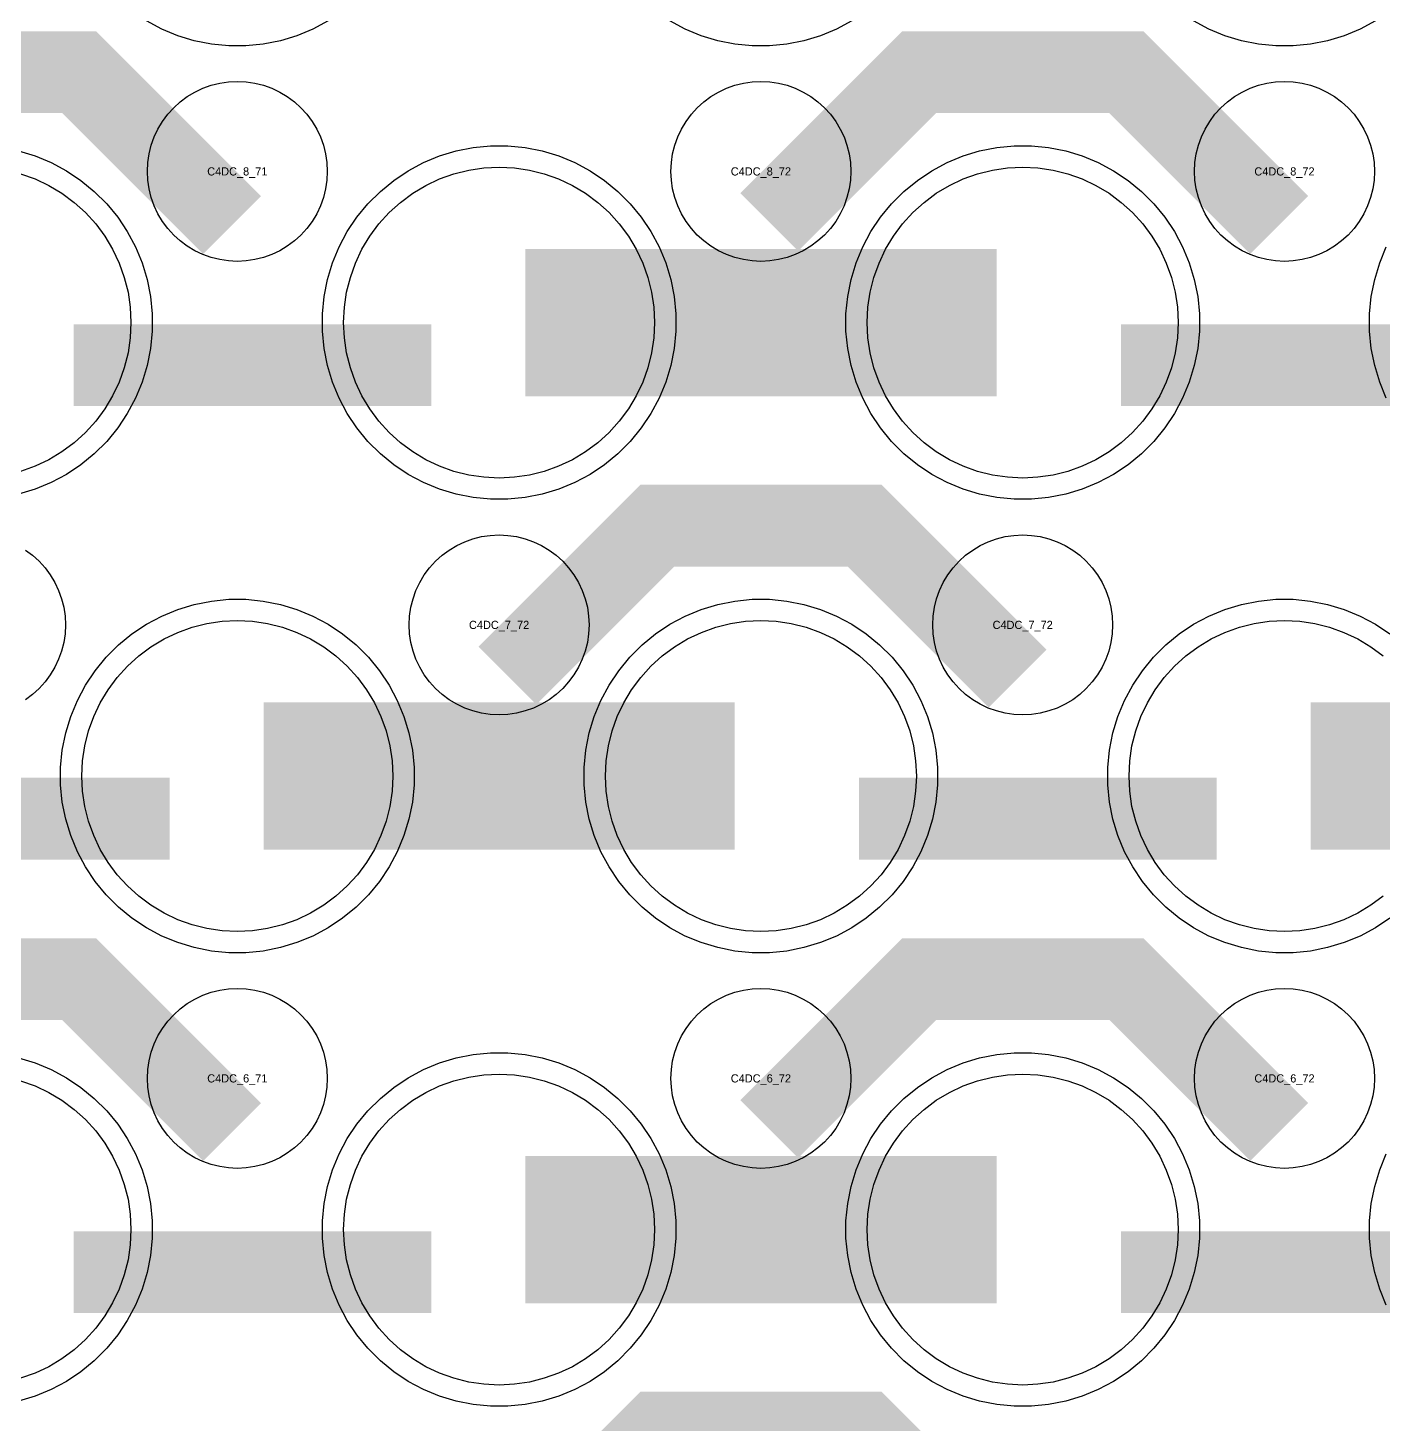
# Model space of a CAD drawing. Extents: x -11880 to 11880, y -14992 to 14992.
# Drawn here: x 10896 to 11310.1, y -14067.6 to -13641 of the extents above; entities that cross this region are included whole.
import ezdxf
from ezdxf.enums import TextEntityAlignment as Align

# ---------------------------------------------------------------- set-up
doc = ezdxf.new("R2010")
doc.units = 0
doc.header["$MEASUREMENT"] = 0
for name, color, linetype in [('GDS_775_DT_237', 138, 'CONTINUOUS'), ('RDL1_FS', 34, 'CONTINUOUS'), ('RDL_BS', 160, 'CONTINUOUS')]:
    doc.layers.add(name, color=color, linetype=linetype)

msp = doc.modelspace()

# ---------------------------------------------------------------- linework, layer by layer
at = {"layer": 'RDL1_FS'}
for points in [[(11040, -13778.559), (11035.343, -13778.33), (11030.732, -13777.646), (11026.209, -13776.514), (11021.819, -13774.942), (11017.605, -13772.95), (11013.605, -13770.552), (11009.86, -13767.774), (11006.406, -13764.644), (11003.276, -13761.19), (11000.498, -13757.445), (10998.1, -13753.445), (10996.108, -13749.231), (10994.536, -13744.841), (10993.404, -13740.318), (10992.72, -13735.707), (10992.491, -13731.05), (10992.72, -13726.393), (10993.404, -13721.782), (10994.536, -13717.259), (10996.108, -13712.869), (10998.1, -13708.655), (11000.498, -13704.655), (11003.276, -13700.91), (11006.406, -13697.456), (11009.86, -13694.326), (11013.605, -13691.548), (11017.605, -13689.15), (11021.819, -13687.158), (11026.209, -13685.586), (11030.732, -13684.454), (11035.343, -13683.77), (11040, -13683.541), (11044.657, -13683.77), (11049.268, -13684.454), (11053.791, -13685.586), (11058.181, -13687.158), (11062.395, -13689.15), (11066.395, -13691.548), (11070.14, -13694.326), (11073.594, -13697.456), (11076.724, -13700.91), (11079.502, -13704.655), (11081.9, -13708.655), (11083.892, -13712.869), (11085.464, -13717.259), (11086.596, -13721.782), (11087.28, -13726.393), (11087.509, -13731.05), (11087.28, -13735.707), (11086.596, -13740.318), (11085.464, -13744.841), (11083.892, -13749.231), (11081.9, -13753.445), (11079.502, -13757.445), (11076.724, -13761.19), (11073.594, -13764.644), (11070.14, -13767.774), (11066.395, -13770.552), (11062.395, -13772.95), (11058.181, -13774.942), (11053.791, -13776.514), (11049.268, -13777.646), (11044.657, -13778.33)], [(11200, -13778.559), (11195.343, -13778.33), (11190.732, -13777.646), (11186.209, -13776.514), (11181.819, -13774.942), (11177.605, -13772.95), (11173.605, -13770.552), (11169.86, -13767.774), (11166.406, -13764.644), (11163.276, -13761.19), (11160.498, -13757.445), (11158.1, -13753.445), (11156.108, -13749.231), (11154.536, -13744.841), (11153.404, -13740.318), (11152.72, -13735.707), (11152.491, -13731.05), (11152.72, -13726.393), (11153.404, -13721.782), (11154.536, -13717.259), (11156.108, -13712.869), (11158.1, -13708.655), (11160.498, -13704.655), (11163.276, -13700.91), (11166.406, -13697.456), (11169.86, -13694.326), (11173.605, -13691.548), (11177.605, -13689.15), (11181.819, -13687.158), (11186.209, -13685.586), (11190.732, -13684.454), (11195.343, -13683.77), (11200, -13683.541), (11204.657, -13683.77), (11209.268, -13684.454), (11213.791, -13685.586), (11218.181, -13687.158), (11222.395, -13689.15), (11226.395, -13691.548), (11230.14, -13694.326), (11233.594, -13697.456), (11236.724, -13700.91), (11239.502, -13704.655), (11241.9, -13708.655), (11243.892, -13712.869), (11245.464, -13717.259), (11246.596, -13721.782), (11247.28, -13726.393), (11247.509, -13731.05), (11247.28, -13735.707), (11246.596, -13740.318), (11245.464, -13744.841), (11243.892, -13749.231), (11241.9, -13753.445), (11239.502, -13757.445), (11236.724, -13761.19), (11233.594, -13764.644), (11230.14, -13767.774), (11226.395, -13770.552), (11222.395, -13772.95), (11218.181, -13774.942), (11213.791, -13776.514), (11209.268, -13777.646), (11204.657, -13778.33)], [(10960, -13917.124), (10955.343, -13916.895), (10950.732, -13916.211), (10946.209, -13915.079), (10941.819, -13913.507), (10937.605, -13911.515), (10933.605, -13909.117), (10929.86, -13906.339), (10926.406, -13903.209), (10923.276, -13899.755), (10920.498, -13896.01), (10918.1, -13892.01), (10916.108, -13887.796), (10914.536, -13883.406), (10913.404, -13878.883), (10912.72, -13874.272), (10912.491, -13869.615), (10912.72, -13864.958), (10913.404, -13860.347), (10914.536, -13855.824), (10916.108, -13851.434), (10918.1, -13847.22), (10920.498, -13843.22), (10923.276, -13839.475), (10926.406, -13836.021), (10929.86, -13832.891), (10933.605, -13830.113), (10937.605, -13827.715), (10941.819, -13825.723), (10946.209, -13824.151), (10950.732, -13823.019), (10955.343, -13822.335), (10960, -13822.106), (10964.657, -13822.335), (10969.268, -13823.019), (10973.791, -13824.151), (10978.181, -13825.723), (10982.395, -13827.715), (10986.395, -13830.113), (10990.14, -13832.891), (10993.594, -13836.021), (10996.724, -13839.475), (10999.502, -13843.22), (11001.9, -13847.22), (11003.892, -13851.434), (11005.464, -13855.824), (11006.596, -13860.347), (11007.28, -13864.958), (11007.509, -13869.615), (11007.28, -13874.272), (11006.596, -13878.883), (11005.464, -13883.406), (11003.892, -13887.796), (11001.9, -13892.01), (10999.502, -13896.01), (10996.724, -13899.755), (10993.594, -13903.209), (10990.14, -13906.339), (10986.395, -13909.117), (10982.395, -13911.515), (10978.181, -13913.507), (10973.791, -13915.079), (10969.268, -13916.211), (10964.657, -13916.895)], [(11120, -13917.124), (11115.343, -13916.895), (11110.732, -13916.211), (11106.209, -13915.079), (11101.819, -13913.507), (11097.605, -13911.515), (11093.605, -13909.117), (11089.86, -13906.339), (11086.406, -13903.209), (11083.276, -13899.755), (11080.498, -13896.01), (11078.1, -13892.01), (11076.108, -13887.796), (11074.536, -13883.406), (11073.404, -13878.883), (11072.72, -13874.272), (11072.491, -13869.615), (11072.72, -13864.958), (11073.404, -13860.347), (11074.536, -13855.824), (11076.108, -13851.434), (11078.1, -13847.22), (11080.498, -13843.22), (11083.276, -13839.475), (11086.406, -13836.021), (11089.86, -13832.891), (11093.605, -13830.113), (11097.605, -13827.715), (11101.819, -13825.723), (11106.209, -13824.151), (11110.732, -13823.019), (11115.343, -13822.335), (11120, -13822.106), (11124.657, -13822.335), (11129.268, -13823.019), (11133.791, -13824.151), (11138.181, -13825.723), (11142.395, -13827.715), (11146.395, -13830.113), (11150.14, -13832.891), (11153.594, -13836.021), (11156.724, -13839.475), (11159.502, -13843.22), (11161.9, -13847.22), (11163.892, -13851.434), (11165.464, -13855.824), (11166.596, -13860.347), (11167.28, -13864.958), (11167.509, -13869.615), (11167.28, -13874.272), (11166.596, -13878.883), (11165.464, -13883.406), (11163.892, -13887.796), (11161.9, -13892.01), (11159.502, -13896.01), (11156.724, -13899.755), (11153.594, -13903.209), (11150.14, -13906.339), (11146.395, -13909.117), (11142.395, -13911.515), (11138.181, -13913.507), (11133.791, -13915.079), (11129.268, -13916.211), (11124.657, -13916.895)], [(11040, -14055.689), (11035.343, -14055.46), (11030.732, -14054.776), (11026.209, -14053.644), (11021.819, -14052.072), (11017.605, -14050.08), (11013.605, -14047.682), (11009.86, -14044.904), (11006.406, -14041.774), (11003.276, -14038.32), (11000.498, -14034.575), (10998.1, -14030.575), (10996.108, -14026.361), (10994.536, -14021.971), (10993.404, -14017.448), (10992.72, -14012.837), (10992.491, -14008.18), (10992.72, -14003.523), (10993.404, -13998.912), (10994.536, -13994.389), (10996.108, -13989.999), (10998.1, -13985.785), (11000.498, -13981.785), (11003.276, -13978.04), (11006.406, -13974.586), (11009.86, -13971.456), (11013.605, -13968.678), (11017.605, -13966.28), (11021.819, -13964.288), (11026.209, -13962.716), (11030.732, -13961.584), (11035.343, -13960.9), (11040, -13960.671), (11044.657, -13960.9), (11049.268, -13961.584), (11053.791, -13962.716), (11058.181, -13964.288), (11062.395, -13966.28), (11066.395, -13968.678), (11070.14, -13971.456), (11073.594, -13974.586), (11076.724, -13978.04), (11079.502, -13981.785), (11081.9, -13985.785), (11083.892, -13989.999), (11085.464, -13994.389), (11086.596, -13998.912), (11087.28, -14003.523), (11087.509, -14008.18), (11087.28, -14012.837), (11086.596, -14017.448), (11085.464, -14021.971), (11083.892, -14026.361), (11081.9, -14030.575), (11079.502, -14034.575), (11076.724, -14038.32), (11073.594, -14041.774), (11070.14, -14044.904), (11066.395, -14047.682), (11062.395, -14050.08), (11058.181, -14052.072), (11053.791, -14053.644), (11049.268, -14054.776), (11044.657, -14055.46)], [(11200, -14055.689), (11195.343, -14055.46), (11190.732, -14054.776), (11186.209, -14053.644), (11181.819, -14052.072), (11177.605, -14050.08), (11173.605, -14047.682), (11169.86, -14044.904), (11166.406, -14041.774), (11163.276, -14038.32), (11160.498, -14034.575), (11158.1, -14030.575), (11156.108, -14026.361), (11154.536, -14021.971), (11153.404, -14017.448), (11152.72, -14012.837), (11152.491, -14008.18), (11152.72, -14003.523), (11153.404, -13998.912), (11154.536, -13994.389), (11156.108, -13989.999), (11158.1, -13985.785), (11160.498, -13981.785), (11163.276, -13978.04), (11166.406, -13974.586), (11169.86, -13971.456), (11173.605, -13968.678), (11177.605, -13966.28), (11181.819, -13964.288), (11186.209, -13962.716), (11190.732, -13961.584), (11195.343, -13960.9), (11200, -13960.671), (11204.657, -13960.9), (11209.268, -13961.584), (11213.791, -13962.716), (11218.181, -13964.288), (11222.395, -13966.28), (11226.395, -13968.678), (11230.14, -13971.456), (11233.594, -13974.586), (11236.724, -13978.04), (11239.502, -13981.785), (11241.9, -13985.785), (11243.892, -13989.999), (11245.464, -13994.389), (11246.596, -13998.912), (11247.28, -14003.523), (11247.509, -14008.18), (11247.28, -14012.837), (11246.596, -14017.448), (11245.464, -14021.971), (11243.892, -14026.361), (11241.9, -14030.575), (11239.502, -14034.575), (11236.724, -14038.32), (11233.594, -14041.774), (11230.14, -14044.904), (11226.395, -14047.682), (11222.395, -14050.08), (11218.181, -14052.072), (11213.791, -14053.644), (11209.268, -14054.776), (11204.657, -14055.46)]]:
    msp.add_lwpolyline(points, close=True, dxfattribs=at)
for points in [[(10893.791, -13685.586), (10898.181, -13687.158), (10902.395, -13689.15), (10906.395, -13691.548), (10910.14, -13694.326), (10913.594, -13697.456), (10916.724, -13700.91), (10919.502, -13704.655), (10921.9, -13708.655), (10923.892, -13712.869), (10925.464, -13717.259), (10926.596, -13721.782), (10927.28, -13726.393), (10927.509, -13731.05), (10927.28, -13735.707), (10926.596, -13740.318), (10925.464, -13744.841), (10923.892, -13749.231), (10921.9, -13753.445), (10919.502, -13757.445), (10916.724, -13761.19), (10913.594, -13764.644), (10910.14, -13767.774), (10906.395, -13770.552), (10902.395, -13772.95), (10898.181, -13774.942), (10893.791, -13776.514)], [(11310.14, -13906.339), (11306.395, -13909.117), (11302.395, -13911.515), (11298.181, -13913.507), (11293.791, -13915.079), (11289.268, -13916.211), (11284.657, -13916.895), (11280, -13917.124), (11275.343, -13916.895), (11270.732, -13916.211), (11266.209, -13915.079), (11261.819, -13913.507), (11257.605, -13911.515), (11253.605, -13909.117), (11249.86, -13906.339), (11246.406, -13903.209), (11243.276, -13899.755), (11240.498, -13896.01), (11238.1, -13892.01), (11236.108, -13887.796), (11234.536, -13883.406), (11233.404, -13878.883), (11232.72, -13874.272), (11232.491, -13869.615), (11232.72, -13864.958), (11233.404, -13860.347), (11234.536, -13855.824), (11236.108, -13851.434), (11238.1, -13847.22), (11240.498, -13843.22), (11243.276, -13839.475), (11246.406, -13836.021), (11249.86, -13832.891), (11253.605, -13830.113), (11257.605, -13827.715), (11261.819, -13825.723), (11266.209, -13824.151), (11270.732, -13823.019), (11275.343, -13822.335), (11280, -13822.106), (11284.657, -13822.335), (11289.268, -13823.019), (11293.791, -13824.151), (11298.181, -13825.723), (11302.395, -13827.715), (11306.395, -13830.113), (11310.14, -13832.891)], [(10893.791, -13962.716), (10898.181, -13964.288), (10902.395, -13966.28), (10906.395, -13968.678), (10910.14, -13971.456), (10913.594, -13974.586), (10916.724, -13978.04), (10919.502, -13981.785), (10921.9, -13985.785), (10923.892, -13989.999), (10925.464, -13994.389), (10926.596, -13998.912), (10927.28, -14003.523), (10927.509, -14008.18), (10927.28, -14012.837), (10926.596, -14017.448), (10925.464, -14021.971), (10923.892, -14026.361), (10921.9, -14030.575), (10919.502, -14034.575), (10916.724, -14038.32), (10913.594, -14041.774), (10910.14, -14044.904), (10906.395, -14047.682), (10902.395, -14050.08), (10898.181, -14052.072), (10893.791, -14053.644)]]:
    msp.add_lwpolyline(points, dxfattribs=at)
for points in [[(11048.002, -13731.05, 45, 45, 0), (11120.002, -13731.05, 45, 45, 0)], [(11120.002, -13731.05, 45, 45, 0), (11192.002, -13731.05, 45, 45, 0)], [(10968.002, -13869.615, 45, 45, 0), (11040.002, -13869.615, 45, 45, 0)], [(11040.002, -13869.615, 45, 45, 0), (11112.002, -13869.615, 45, 45, 0)], [(11288.002, -13869.615, 45, 45, 0), (11360.002, -13869.615, 45, 45, 0)], [(11048.002, -14008.18, 45, 45, 0), (11120.002, -14008.18, 45, 45, 0)], [(11120.002, -14008.18, 45, 45, 0), (11192.002, -14008.18, 45, 45, 0)]]:
    msp.add_lwpolyline(points, format="xyseb", dxfattribs=at)
at = {"layer": 'RDL_BS'}
for points in [[(10958.401, -13701.263, 25, 25, 0), (10911.687, -13654.549, 25, 25, 0), (10881.929, -13654.549, 25, 25, 0)], [(11122.562, -13700.364, 25, 25, 0), (11168.377, -13654.549, 25, 25, 0), (11201.93, -13654.549, 25, 25, 0)], [(11278.401, -13701.263, 25, 25, 0), (11231.687, -13654.549, 25, 25, 0), (11201.929, -13654.549, 25, 25, 0)], [(10910.016, -13744.063, 25, 25, 0), (11019.281, -13744.063, 25, 25, 0)], [(11230.016, -13744.063, 25, 25, 0), (11339.281, -13744.063, 25, 25, 0)], [(11042.562, -13838.929, 25, 25, 0), (11088.377, -13793.114, 25, 25, 0), (11121.93, -13793.114, 25, 25, 0)], [(11198.401, -13839.828, 25, 25, 0), (11151.687, -13793.114, 25, 25, 0), (11121.929, -13793.114, 25, 25, 0)], [(10830.016, -13882.628, 25, 25, 0), (10939.281, -13882.628, 25, 25, 0)], [(11150.016, -13882.628, 25, 25, 0), (11259.281, -13882.628, 25, 25, 0)], [(10958.401, -13978.393, 25, 25, 0), (10911.687, -13931.679, 25, 25, 0), (10881.929, -13931.679, 25, 25, 0)], [(11122.562, -13977.494, 25, 25, 0), (11168.377, -13931.679, 25, 25, 0), (11201.93, -13931.679, 25, 25, 0)], [(11278.401, -13978.393, 25, 25, 0), (11231.687, -13931.679, 25, 25, 0), (11201.929, -13931.679, 25, 25, 0)], [(10910.016, -14021.193, 25, 25, 0), (11019.281, -14021.193, 25, 25, 0)], [(11230.016, -14021.193, 25, 25, 0), (11339.281, -14021.193, 25, 25, 0)], [(11042.562, -14116.059, 25, 25, 0), (11088.377, -14070.244, 25, 25, 0), (11121.93, -14070.244, 25, 25, 0)], [(11198.401, -14116.958, 25, 25, 0), (11151.687, -14070.244, 25, 25, 0), (11121.929, -14070.244, 25, 25, 0)]]:
    msp.add_lwpolyline(points, format="xyseb", dxfattribs=at)
for points in [[(10987.777, -13638.868), (10983.115, -13641.36), (10978.205, -13643.391), (10973.165, -13644.922), (10967.938, -13645.968), (10962.644, -13646.485), (10957.356, -13646.485), (10952.062, -13645.968), (10946.835, -13644.922), (10941.795, -13643.391), (10936.885, -13641.36), (10932.223, -13638.868)], [(11147.777, -13638.868), (11143.115, -13641.36), (11138.205, -13643.391), (11133.165, -13644.922), (11127.938, -13645.968), (11122.644, -13646.485), (11117.356, -13646.485), (11112.062, -13645.968), (11106.835, -13644.922), (11101.795, -13643.391), (11096.885, -13641.36), (11092.223, -13638.868)], [(11307.777, -13638.868), (11303.115, -13641.36), (11298.205, -13643.391), (11293.165, -13644.922), (11287.938, -13645.968), (11282.644, -13646.485), (11277.356, -13646.485), (11272.062, -13645.968), (11266.835, -13644.922), (11261.795, -13643.391), (11256.885, -13641.36), (11252.223, -13638.868)], [(10893.165, -13678.613), (10898.205, -13680.144), (10903.115, -13682.175), (10907.777, -13684.667), (10912.191, -13687.614), (10916.292, -13690.976), (10920.074, -13694.758), (10923.436, -13698.859), (10926.383, -13703.273), (10928.875, -13707.935), (10930.906, -13712.845), (10932.437, -13717.885), (10933.483, -13723.112), (10934, -13728.406), (10934, -13733.694), (10933.483, -13738.988), (10932.437, -13744.215), (10930.906, -13749.255), (10928.875, -13754.165), (10926.383, -13758.827), (10923.436, -13763.241), (10920.074, -13767.342), (10916.292, -13771.124), (10912.191, -13774.486), (10907.777, -13777.433), (10903.115, -13779.925), (10898.205, -13781.956), (10893.165, -13783.487)], [(11311.125, -13754.165), (11309.094, -13749.255), (11307.563, -13744.215), (11306.517, -13738.988), (11306, -13733.694), (11306, -13728.406), (11306.517, -13723.112), (11307.563, -13717.885), (11309.094, -13712.845), (11311.125, -13707.935)], [(10895.28, -13800.57), (10897.443, -13802.173), (10899.442, -13803.985), (10901.254, -13805.984), (10902.857, -13808.147), (10904.25, -13810.471), (10905.402, -13812.908), (10906.309, -13815.443), (10906.966, -13818.062), (10907.362, -13820.734), (10907.494, -13823.427), (10907.362, -13826.12), (10906.966, -13828.792), (10906.309, -13831.411), (10905.402, -13833.946), (10904.25, -13836.383), (10902.857, -13838.707), (10901.254, -13840.87), (10899.442, -13842.869), (10897.443, -13844.681), (10895.28, -13846.284)], [(11312.191, -13913.051), (11307.777, -13915.998), (11303.115, -13918.49), (11298.205, -13920.521), (11293.165, -13922.052), (11287.938, -13923.098), (11282.644, -13923.615), (11277.356, -13923.615), (11272.062, -13923.098), (11266.835, -13922.052), (11261.795, -13920.521), (11256.885, -13918.49), (11252.223, -13915.998), (11247.809, -13913.051), (11243.708, -13909.689), (11239.926, -13905.907), (11236.564, -13901.806), (11233.617, -13897.392), (11231.125, -13892.73), (11229.094, -13887.82), (11227.563, -13882.78), (11226.517, -13877.553), (11226, -13872.259), (11226, -13866.971), (11226.517, -13861.677), (11227.563, -13856.45), (11229.094, -13851.41), (11231.125, -13846.5), (11233.617, -13841.838), (11236.564, -13837.424), (11239.926, -13833.323), (11243.708, -13829.541), (11247.809, -13826.179), (11252.223, -13823.232), (11256.885, -13820.74), (11261.795, -13818.709), (11266.835, -13817.178), (11272.062, -13816.132), (11277.356, -13815.615), (11282.644, -13815.615), (11287.938, -13816.132), (11293.165, -13817.178), (11298.205, -13818.709), (11303.115, -13820.74), (11307.777, -13823.232), (11312.191, -13826.179)], [(10893.165, -13955.743), (10898.205, -13957.274), (10903.115, -13959.305), (10907.777, -13961.797), (10912.191, -13964.744), (10916.292, -13968.106), (10920.074, -13971.888), (10923.436, -13975.989), (10926.383, -13980.403), (10928.875, -13985.065), (10930.906, -13989.975), (10932.437, -13995.015), (10933.483, -14000.242), (10934, -14005.536), (10934, -14010.824), (10933.483, -14016.118), (10932.437, -14021.345), (10930.906, -14026.385), (10928.875, -14031.295), (10926.383, -14035.957), (10923.436, -14040.371), (10920.074, -14044.472), (10916.292, -14048.254), (10912.191, -14051.616), (10907.777, -14054.563), (10903.115, -14057.055), (10898.205, -14059.086), (10893.165, -14060.617)], [(11311.125, -14031.295), (11309.094, -14026.385), (11307.563, -14021.345), (11306.517, -14016.118), (11306, -14010.824), (11306, -14005.536), (11306.517, -14000.242), (11307.563, -13995.015), (11309.094, -13989.975), (11311.125, -13985.065)]]:
    msp.add_lwpolyline(points, dxfattribs=at)
for points in [[(10960, -13712.356), (10957.307, -13712.224), (10954.635, -13711.828), (10952.016, -13711.171), (10949.481, -13710.264), (10947.044, -13709.112), (10944.72, -13707.719), (10942.557, -13706.116), (10940.558, -13704.304), (10938.746, -13702.305), (10937.143, -13700.142), (10935.75, -13697.818), (10934.598, -13695.381), (10933.691, -13692.846), (10933.034, -13690.227), (10932.638, -13687.555), (10932.506, -13684.862), (10932.638, -13682.169), (10933.034, -13679.497), (10933.691, -13676.878), (10934.598, -13674.343), (10935.75, -13671.906), (10937.143, -13669.582), (10938.746, -13667.419), (10940.558, -13665.42), (10942.557, -13663.608), (10944.72, -13662.005), (10947.044, -13660.612), (10949.481, -13659.46), (10952.016, -13658.553), (10954.635, -13657.896), (10957.307, -13657.5), (10960, -13657.368), (10962.693, -13657.5), (10965.365, -13657.896), (10967.984, -13658.553), (10970.519, -13659.46), (10972.956, -13660.612), (10975.28, -13662.005), (10977.443, -13663.608), (10979.442, -13665.42), (10981.254, -13667.419), (10982.857, -13669.582), (10984.25, -13671.906), (10985.402, -13674.343), (10986.309, -13676.878), (10986.966, -13679.497), (10987.362, -13682.169), (10987.494, -13684.862), (10987.362, -13687.555), (10986.966, -13690.227), (10986.309, -13692.846), (10985.402, -13695.381), (10984.25, -13697.818), (10982.857, -13700.142), (10981.254, -13702.305), (10979.442, -13704.304), (10977.443, -13706.116), (10975.28, -13707.719), (10972.956, -13709.112), (10970.519, -13710.264), (10967.984, -13711.171), (10965.365, -13711.828), (10962.693, -13712.224)], [(11120, -13712.356), (11117.307, -13712.224), (11114.635, -13711.828), (11112.016, -13711.171), (11109.481, -13710.264), (11107.044, -13709.112), (11104.72, -13707.719), (11102.557, -13706.116), (11100.558, -13704.304), (11098.746, -13702.305), (11097.143, -13700.142), (11095.75, -13697.818), (11094.598, -13695.381), (11093.691, -13692.846), (11093.034, -13690.227), (11092.638, -13687.555), (11092.506, -13684.862), (11092.638, -13682.169), (11093.034, -13679.497), (11093.691, -13676.878), (11094.598, -13674.343), (11095.75, -13671.906), (11097.143, -13669.582), (11098.746, -13667.419), (11100.558, -13665.42), (11102.557, -13663.608), (11104.72, -13662.005), (11107.044, -13660.612), (11109.481, -13659.46), (11112.016, -13658.553), (11114.635, -13657.896), (11117.307, -13657.5), (11120, -13657.368), (11122.693, -13657.5), (11125.365, -13657.896), (11127.984, -13658.553), (11130.519, -13659.46), (11132.956, -13660.612), (11135.28, -13662.005), (11137.443, -13663.608), (11139.442, -13665.42), (11141.254, -13667.419), (11142.857, -13669.582), (11144.25, -13671.906), (11145.402, -13674.343), (11146.309, -13676.878), (11146.966, -13679.497), (11147.362, -13682.169), (11147.494, -13684.862), (11147.362, -13687.555), (11146.966, -13690.227), (11146.309, -13692.846), (11145.402, -13695.381), (11144.25, -13697.818), (11142.857, -13700.142), (11141.254, -13702.305), (11139.442, -13704.304), (11137.443, -13706.116), (11135.28, -13707.719), (11132.956, -13709.112), (11130.519, -13710.264), (11127.984, -13711.171), (11125.365, -13711.828), (11122.693, -13712.224)], [(11280, -13712.356), (11277.307, -13712.224), (11274.635, -13711.828), (11272.016, -13711.171), (11269.481, -13710.264), (11267.044, -13709.112), (11264.72, -13707.719), (11262.557, -13706.116), (11260.558, -13704.304), (11258.746, -13702.305), (11257.143, -13700.142), (11255.75, -13697.818), (11254.598, -13695.381), (11253.691, -13692.846), (11253.034, -13690.227), (11252.638, -13687.555), (11252.506, -13684.862), (11252.638, -13682.169), (11253.034, -13679.497), (11253.691, -13676.878), (11254.598, -13674.343), (11255.75, -13671.906), (11257.143, -13669.582), (11258.746, -13667.419), (11260.558, -13665.42), (11262.557, -13663.608), (11264.72, -13662.005), (11267.044, -13660.612), (11269.481, -13659.46), (11272.016, -13658.553), (11274.635, -13657.896), (11277.307, -13657.5), (11280, -13657.368), (11282.693, -13657.5), (11285.365, -13657.896), (11287.984, -13658.553), (11290.519, -13659.46), (11292.956, -13660.612), (11295.28, -13662.005), (11297.443, -13663.608), (11299.442, -13665.42), (11301.254, -13667.419), (11302.857, -13669.582), (11304.25, -13671.906), (11305.402, -13674.343), (11306.309, -13676.878), (11306.966, -13679.497), (11307.362, -13682.169), (11307.494, -13684.862), (11307.362, -13687.555), (11306.966, -13690.227), (11306.309, -13692.846), (11305.402, -13695.381), (11304.25, -13697.818), (11302.857, -13700.142), (11301.254, -13702.305), (11299.442, -13704.304), (11297.443, -13706.116), (11295.28, -13707.719), (11292.956, -13709.112), (11290.519, -13710.264), (11287.984, -13711.171), (11285.365, -13711.828), (11282.693, -13712.224)], [(11037.356, -13785.05), (11032.062, -13784.533), (11026.835, -13783.487), (11021.795, -13781.956), (11016.885, -13779.925), (11012.223, -13777.433), (11007.809, -13774.486), (11003.708, -13771.124), (10999.926, -13767.342), (10996.564, -13763.241), (10993.617, -13758.827), (10991.125, -13754.165), (10989.094, -13749.255), (10987.563, -13744.215), (10986.517, -13738.988), (10986, -13733.694), (10986, -13728.406), (10986.517, -13723.112), (10987.563, -13717.885), (10989.094, -13712.845), (10991.125, -13707.935), (10993.617, -13703.273), (10996.564, -13698.859), (10999.926, -13694.758), (11003.708, -13690.976), (11007.809, -13687.614), (11012.223, -13684.667), (11016.885, -13682.175), (11021.795, -13680.144), (11026.835, -13678.613), (11032.062, -13677.567), (11037.356, -13677.05), (11042.644, -13677.05), (11047.938, -13677.567), (11053.165, -13678.613), (11058.205, -13680.144), (11063.115, -13682.175), (11067.777, -13684.667), (11072.191, -13687.614), (11076.292, -13690.976), (11080.074, -13694.758), (11083.436, -13698.859), (11086.383, -13703.273), (11088.875, -13707.935), (11090.906, -13712.845), (11092.437, -13717.885), (11093.483, -13723.112), (11094, -13728.406), (11094, -13733.694), (11093.483, -13738.988), (11092.437, -13744.215), (11090.906, -13749.255), (11088.875, -13754.165), (11086.383, -13758.827), (11083.436, -13763.241), (11080.074, -13767.342), (11076.292, -13771.124), (11072.191, -13774.486), (11067.777, -13777.433), (11063.115, -13779.925), (11058.205, -13781.956), (11053.165, -13783.487), (11047.938, -13784.533), (11042.644, -13785.05)], [(11197.356, -13785.05), (11192.062, -13784.533), (11186.835, -13783.487), (11181.795, -13781.956), (11176.885, -13779.925), (11172.223, -13777.433), (11167.809, -13774.486), (11163.708, -13771.124), (11159.926, -13767.342), (11156.564, -13763.241), (11153.617, -13758.827), (11151.125, -13754.165), (11149.094, -13749.255), (11147.563, -13744.215), (11146.517, -13738.988), (11146, -13733.694), (11146, -13728.406), (11146.517, -13723.112), (11147.563, -13717.885), (11149.094, -13712.845), (11151.125, -13707.935), (11153.617, -13703.273), (11156.564, -13698.859), (11159.926, -13694.758), (11163.708, -13690.976), (11167.809, -13687.614), (11172.223, -13684.667), (11176.885, -13682.175), (11181.795, -13680.144), (11186.835, -13678.613), (11192.062, -13677.567), (11197.356, -13677.05), (11202.644, -13677.05), (11207.938, -13677.567), (11213.165, -13678.613), (11218.205, -13680.144), (11223.115, -13682.175), (11227.777, -13684.667), (11232.191, -13687.614), (11236.292, -13690.976), (11240.074, -13694.758), (11243.436, -13698.859), (11246.383, -13703.273), (11248.875, -13707.935), (11250.906, -13712.845), (11252.437, -13717.885), (11253.483, -13723.112), (11254, -13728.406), (11254, -13733.694), (11253.483, -13738.988), (11252.437, -13744.215), (11250.906, -13749.255), (11248.875, -13754.165), (11246.383, -13758.827), (11243.436, -13763.241), (11240.074, -13767.342), (11236.292, -13771.124), (11232.191, -13774.486), (11227.777, -13777.433), (11223.115, -13779.925), (11218.205, -13781.956), (11213.165, -13783.487), (11207.938, -13784.533), (11202.644, -13785.05)], [(11040, -13850.921), (11037.307, -13850.789), (11034.635, -13850.393), (11032.016, -13849.736), (11029.481, -13848.829), (11027.044, -13847.677), (11024.72, -13846.284), (11022.557, -13844.681), (11020.558, -13842.869), (11018.746, -13840.87), (11017.143, -13838.707), (11015.75, -13836.383), (11014.598, -13833.946), (11013.691, -13831.411), (11013.034, -13828.792), (11012.638, -13826.12), (11012.506, -13823.427), (11012.638, -13820.734), (11013.034, -13818.062), (11013.691, -13815.443), (11014.598, -13812.908), (11015.75, -13810.471), (11017.143, -13808.147), (11018.746, -13805.984), (11020.558, -13803.985), (11022.557, -13802.173), (11024.72, -13800.57), (11027.044, -13799.177), (11029.481, -13798.025), (11032.016, -13797.118), (11034.635, -13796.461), (11037.307, -13796.065), (11040, -13795.933), (11042.693, -13796.065), (11045.365, -13796.461), (11047.984, -13797.118), (11050.519, -13798.025), (11052.956, -13799.177), (11055.28, -13800.57), (11057.443, -13802.173), (11059.442, -13803.985), (11061.254, -13805.984), (11062.857, -13808.147), (11064.25, -13810.471), (11065.402, -13812.908), (11066.309, -13815.443), (11066.966, -13818.062), (11067.362, -13820.734), (11067.494, -13823.427), (11067.362, -13826.12), (11066.966, -13828.792), (11066.309, -13831.411), (11065.402, -13833.946), (11064.25, -13836.383), (11062.857, -13838.707), (11061.254, -13840.87), (11059.442, -13842.869), (11057.443, -13844.681), (11055.28, -13846.284), (11052.956, -13847.677), (11050.519, -13848.829), (11047.984, -13849.736), (11045.365, -13850.393), (11042.693, -13850.789)], [(11200, -13850.921), (11197.307, -13850.789), (11194.635, -13850.393), (11192.016, -13849.736), (11189.481, -13848.829), (11187.044, -13847.677), (11184.72, -13846.284), (11182.557, -13844.681), (11180.558, -13842.869), (11178.746, -13840.87), (11177.143, -13838.707), (11175.75, -13836.383), (11174.598, -13833.946), (11173.691, -13831.411), (11173.034, -13828.792), (11172.638, -13826.12), (11172.506, -13823.427), (11172.638, -13820.734), (11173.034, -13818.062), (11173.691, -13815.443), (11174.598, -13812.908), (11175.75, -13810.471), (11177.143, -13808.147), (11178.746, -13805.984), (11180.558, -13803.985), (11182.557, -13802.173), (11184.72, -13800.57), (11187.044, -13799.177), (11189.481, -13798.025), (11192.016, -13797.118), (11194.635, -13796.461), (11197.307, -13796.065), (11200, -13795.933), (11202.693, -13796.065), (11205.365, -13796.461), (11207.984, -13797.118), (11210.519, -13798.025), (11212.956, -13799.177), (11215.28, -13800.57), (11217.443, -13802.173), (11219.442, -13803.985), (11221.254, -13805.984), (11222.857, -13808.147), (11224.25, -13810.471), (11225.402, -13812.908), (11226.309, -13815.443), (11226.966, -13818.062), (11227.362, -13820.734), (11227.494, -13823.427), (11227.362, -13826.12), (11226.966, -13828.792), (11226.309, -13831.411), (11225.402, -13833.946), (11224.25, -13836.383), (11222.857, -13838.707), (11221.254, -13840.87), (11219.442, -13842.869), (11217.443, -13844.681), (11215.28, -13846.284), (11212.956, -13847.677), (11210.519, -13848.829), (11207.984, -13849.736), (11205.365, -13850.393), (11202.693, -13850.789)], [(10957.356, -13923.615), (10952.062, -13923.098), (10946.835, -13922.052), (10941.795, -13920.521), (10936.885, -13918.49), (10932.223, -13915.998), (10927.809, -13913.051), (10923.708, -13909.689), (10919.926, -13905.907), (10916.564, -13901.806), (10913.617, -13897.392), (10911.125, -13892.73), (10909.094, -13887.82), (10907.563, -13882.78), (10906.517, -13877.553), (10906, -13872.259), (10906, -13866.971), (10906.517, -13861.677), (10907.563, -13856.45), (10909.094, -13851.41), (10911.125, -13846.5), (10913.617, -13841.838), (10916.564, -13837.424), (10919.926, -13833.323), (10923.708, -13829.541), (10927.809, -13826.179), (10932.223, -13823.232), (10936.885, -13820.74), (10941.795, -13818.709), (10946.835, -13817.178), (10952.062, -13816.132), (10957.356, -13815.615), (10962.644, -13815.615), (10967.938, -13816.132), (10973.165, -13817.178), (10978.205, -13818.709), (10983.115, -13820.74), (10987.777, -13823.232), (10992.191, -13826.179), (10996.292, -13829.541), (11000.074, -13833.323), (11003.436, -13837.424), (11006.383, -13841.838), (11008.875, -13846.5), (11010.906, -13851.41), (11012.437, -13856.45), (11013.483, -13861.677), (11014, -13866.971), (11014, -13872.259), (11013.483, -13877.553), (11012.437, -13882.78), (11010.906, -13887.82), (11008.875, -13892.73), (11006.383, -13897.392), (11003.436, -13901.806), (11000.074, -13905.907), (10996.292, -13909.689), (10992.191, -13913.051), (10987.777, -13915.998), (10983.115, -13918.49), (10978.205, -13920.521), (10973.165, -13922.052), (10967.938, -13923.098), (10962.644, -13923.615)], [(11117.356, -13923.615), (11112.062, -13923.098), (11106.835, -13922.052), (11101.795, -13920.521), (11096.885, -13918.49), (11092.223, -13915.998), (11087.809, -13913.051), (11083.708, -13909.689), (11079.926, -13905.907), (11076.564, -13901.806), (11073.617, -13897.392), (11071.125, -13892.73), (11069.094, -13887.82), (11067.563, -13882.78), (11066.517, -13877.553), (11066, -13872.259), (11066, -13866.971), (11066.517, -13861.677), (11067.563, -13856.45), (11069.094, -13851.41), (11071.125, -13846.5), (11073.617, -13841.838), (11076.564, -13837.424), (11079.926, -13833.323), (11083.708, -13829.541), (11087.809, -13826.179), (11092.223, -13823.232), (11096.885, -13820.74), (11101.795, -13818.709), (11106.835, -13817.178), (11112.062, -13816.132), (11117.356, -13815.615), (11122.644, -13815.615), (11127.938, -13816.132), (11133.165, -13817.178), (11138.205, -13818.709), (11143.115, -13820.74), (11147.777, -13823.232), (11152.191, -13826.179), (11156.292, -13829.541), (11160.074, -13833.323), (11163.436, -13837.424), (11166.383, -13841.838), (11168.875, -13846.5), (11170.906, -13851.41), (11172.437, -13856.45), (11173.483, -13861.677), (11174, -13866.971), (11174, -13872.259), (11173.483, -13877.553), (11172.437, -13882.78), (11170.906, -13887.82), (11168.875, -13892.73), (11166.383, -13897.392), (11163.436, -13901.806), (11160.074, -13905.907), (11156.292, -13909.689), (11152.191, -13913.051), (11147.777, -13915.998), (11143.115, -13918.49), (11138.205, -13920.521), (11133.165, -13922.052), (11127.938, -13923.098), (11122.644, -13923.615)], [(10960, -13989.486), (10957.307, -13989.354), (10954.635, -13988.958), (10952.016, -13988.301), (10949.481, -13987.394), (10947.044, -13986.242), (10944.72, -13984.849), (10942.557, -13983.246), (10940.558, -13981.434), (10938.746, -13979.435), (10937.143, -13977.272), (10935.75, -13974.948), (10934.598, -13972.511), (10933.691, -13969.976), (10933.034, -13967.357), (10932.638, -13964.685), (10932.506, -13961.992), (10932.638, -13959.299), (10933.034, -13956.627), (10933.691, -13954.008), (10934.598, -13951.473), (10935.75, -13949.036), (10937.143, -13946.712), (10938.746, -13944.549), (10940.558, -13942.55), (10942.557, -13940.738), (10944.72, -13939.135), (10947.044, -13937.742), (10949.481, -13936.59), (10952.016, -13935.683), (10954.635, -13935.026), (10957.307, -13934.63), (10960, -13934.498), (10962.693, -13934.63), (10965.365, -13935.026), (10967.984, -13935.683), (10970.519, -13936.59), (10972.956, -13937.742), (10975.28, -13939.135), (10977.443, -13940.738), (10979.442, -13942.55), (10981.254, -13944.549), (10982.857, -13946.712), (10984.25, -13949.036), (10985.402, -13951.473), (10986.309, -13954.008), (10986.966, -13956.627), (10987.362, -13959.299), (10987.494, -13961.992), (10987.362, -13964.685), (10986.966, -13967.357), (10986.309, -13969.976), (10985.402, -13972.511), (10984.25, -13974.948), (10982.857, -13977.272), (10981.254, -13979.435), (10979.442, -13981.434), (10977.443, -13983.246), (10975.28, -13984.849), (10972.956, -13986.242), (10970.519, -13987.394), (10967.984, -13988.301), (10965.365, -13988.958), (10962.693, -13989.354)], [(11120, -13989.486), (11117.307, -13989.354), (11114.635, -13988.958), (11112.016, -13988.301), (11109.481, -13987.394), (11107.044, -13986.242), (11104.72, -13984.849), (11102.557, -13983.246), (11100.558, -13981.434), (11098.746, -13979.435), (11097.143, -13977.272), (11095.75, -13974.948), (11094.598, -13972.511), (11093.691, -13969.976), (11093.034, -13967.357), (11092.638, -13964.685), (11092.506, -13961.992), (11092.638, -13959.299), (11093.034, -13956.627), (11093.691, -13954.008), (11094.598, -13951.473), (11095.75, -13949.036), (11097.143, -13946.712), (11098.746, -13944.549), (11100.558, -13942.55), (11102.557, -13940.738), (11104.72, -13939.135), (11107.044, -13937.742), (11109.481, -13936.59), (11112.016, -13935.683), (11114.635, -13935.026), (11117.307, -13934.63), (11120, -13934.498), (11122.693, -13934.63), (11125.365, -13935.026), (11127.984, -13935.683), (11130.519, -13936.59), (11132.956, -13937.742), (11135.28, -13939.135), (11137.443, -13940.738), (11139.442, -13942.55), (11141.254, -13944.549), (11142.857, -13946.712), (11144.25, -13949.036), (11145.402, -13951.473), (11146.309, -13954.008), (11146.966, -13956.627), (11147.362, -13959.299), (11147.494, -13961.992), (11147.362, -13964.685), (11146.966, -13967.357), (11146.309, -13969.976), (11145.402, -13972.511), (11144.25, -13974.948), (11142.857, -13977.272), (11141.254, -13979.435), (11139.442, -13981.434), (11137.443, -13983.246), (11135.28, -13984.849), (11132.956, -13986.242), (11130.519, -13987.394), (11127.984, -13988.301), (11125.365, -13988.958), (11122.693, -13989.354)], [(11280, -13989.486), (11277.307, -13989.354), (11274.635, -13988.958), (11272.016, -13988.301), (11269.481, -13987.394), (11267.044, -13986.242), (11264.72, -13984.849), (11262.557, -13983.246), (11260.558, -13981.434), (11258.746, -13979.435), (11257.143, -13977.272), (11255.75, -13974.948), (11254.598, -13972.511), (11253.691, -13969.976), (11253.034, -13967.357), (11252.638, -13964.685), (11252.506, -13961.992), (11252.638, -13959.299), (11253.034, -13956.627), (11253.691, -13954.008), (11254.598, -13951.473), (11255.75, -13949.036), (11257.143, -13946.712), (11258.746, -13944.549), (11260.558, -13942.55), (11262.557, -13940.738), (11264.72, -13939.135), (11267.044, -13937.742), (11269.481, -13936.59), (11272.016, -13935.683), (11274.635, -13935.026), (11277.307, -13934.63), (11280, -13934.498), (11282.693, -13934.63), (11285.365, -13935.026), (11287.984, -13935.683), (11290.519, -13936.59), (11292.956, -13937.742), (11295.28, -13939.135), (11297.443, -13940.738), (11299.442, -13942.55), (11301.254, -13944.549), (11302.857, -13946.712), (11304.25, -13949.036), (11305.402, -13951.473), (11306.309, -13954.008), (11306.966, -13956.627), (11307.362, -13959.299), (11307.494, -13961.992), (11307.362, -13964.685), (11306.966, -13967.357), (11306.309, -13969.976), (11305.402, -13972.511), (11304.25, -13974.948), (11302.857, -13977.272), (11301.254, -13979.435), (11299.442, -13981.434), (11297.443, -13983.246), (11295.28, -13984.849), (11292.956, -13986.242), (11290.519, -13987.394), (11287.984, -13988.301), (11285.365, -13988.958), (11282.693, -13989.354)], [(11037.356, -14062.18), (11032.062, -14061.663), (11026.835, -14060.617), (11021.795, -14059.086), (11016.885, -14057.055), (11012.223, -14054.563), (11007.809, -14051.616), (11003.708, -14048.254), (10999.926, -14044.472), (10996.564, -14040.371), (10993.617, -14035.957), (10991.125, -14031.295), (10989.094, -14026.385), (10987.563, -14021.345), (10986.517, -14016.118), (10986, -14010.824), (10986, -14005.536), (10986.517, -14000.242), (10987.563, -13995.015), (10989.094, -13989.975), (10991.125, -13985.065), (10993.617, -13980.403), (10996.564, -13975.989), (10999.926, -13971.888), (11003.708, -13968.106), (11007.809, -13964.744), (11012.223, -13961.797), (11016.885, -13959.305), (11021.795, -13957.274), (11026.835, -13955.743), (11032.062, -13954.697), (11037.356, -13954.18), (11042.644, -13954.18), (11047.938, -13954.697), (11053.165, -13955.743), (11058.205, -13957.274), (11063.115, -13959.305), (11067.777, -13961.797), (11072.191, -13964.744), (11076.292, -13968.106), (11080.074, -13971.888), (11083.436, -13975.989), (11086.383, -13980.403), (11088.875, -13985.065), (11090.906, -13989.975), (11092.437, -13995.015), (11093.483, -14000.242), (11094, -14005.536), (11094, -14010.824), (11093.483, -14016.118), (11092.437, -14021.345), (11090.906, -14026.385), (11088.875, -14031.295), (11086.383, -14035.957), (11083.436, -14040.371), (11080.074, -14044.472), (11076.292, -14048.254), (11072.191, -14051.616), (11067.777, -14054.563), (11063.115, -14057.055), (11058.205, -14059.086), (11053.165, -14060.617), (11047.938, -14061.663), (11042.644, -14062.18)], [(11197.356, -14062.18), (11192.062, -14061.663), (11186.835, -14060.617), (11181.795, -14059.086), (11176.885, -14057.055), (11172.223, -14054.563), (11167.809, -14051.616), (11163.708, -14048.254), (11159.926, -14044.472), (11156.564, -14040.371), (11153.617, -14035.957), (11151.125, -14031.295), (11149.094, -14026.385), (11147.563, -14021.345), (11146.517, -14016.118), (11146, -14010.824), (11146, -14005.536), (11146.517, -14000.242), (11147.563, -13995.015), (11149.094, -13989.975), (11151.125, -13985.065), (11153.617, -13980.403), (11156.564, -13975.989), (11159.926, -13971.888), (11163.708, -13968.106), (11167.809, -13964.744), (11172.223, -13961.797), (11176.885, -13959.305), (11181.795, -13957.274), (11186.835, -13955.743), (11192.062, -13954.697), (11197.356, -13954.18), (11202.644, -13954.18), (11207.938, -13954.697), (11213.165, -13955.743), (11218.205, -13957.274), (11223.115, -13959.305), (11227.777, -13961.797), (11232.191, -13964.744), (11236.292, -13968.106), (11240.074, -13971.888), (11243.436, -13975.989), (11246.383, -13980.403), (11248.875, -13985.065), (11250.906, -13989.975), (11252.437, -13995.015), (11253.483, -14000.242), (11254, -14005.536), (11254, -14010.824), (11253.483, -14016.118), (11252.437, -14021.345), (11250.906, -14026.385), (11248.875, -14031.295), (11246.383, -14035.957), (11243.436, -14040.371), (11240.074, -14044.472), (11236.292, -14048.254), (11232.191, -14051.616), (11227.777, -14054.563), (11223.115, -14057.055), (11218.205, -14059.086), (11213.165, -14060.617), (11207.938, -14061.663), (11202.644, -14062.18)]]:
    msp.add_lwpolyline(points, close=True, dxfattribs=at)

# ---------------------------------------------------------------- texts
at = {"layer": 'GDS_775_DT_237'}
for s, p in [('C4DC_8_71', (10960, -13684.862)), ('C4DC_8_71', (10960, -13684.862)), ('C4DC_8_72', (11120, -13684.862)), ('C4DC_8_72', (11120, -13684.862)), ('C4DC_8_72', (11280, -13684.862)), ('C4DC_8_72', (11280, -13684.862)), ('C4DC_7_72', (11040, -13823.427)), ('C4DC_7_72', (11040, -13823.427)), ('C4DC_7_72', (11200, -13823.427)), ('C4DC_7_72', (11200, -13823.427)), ('C4DC_6_71', (10960, -13961.992)), ('C4DC_6_71', (10960, -13961.992)), ('C4DC_6_72', (11120, -13961.992)), ('C4DC_6_72', (11120, -13961.992)), ('C4DC_6_72', (11280, -13961.992)), ('C4DC_6_72', (11280, -13961.992))]:
    msp.add_text(s, height=2.5, dxfattribs=at).set_placement(p, align=Align.MIDDLE_CENTER)

doc.saveas('drawing.dxf')
